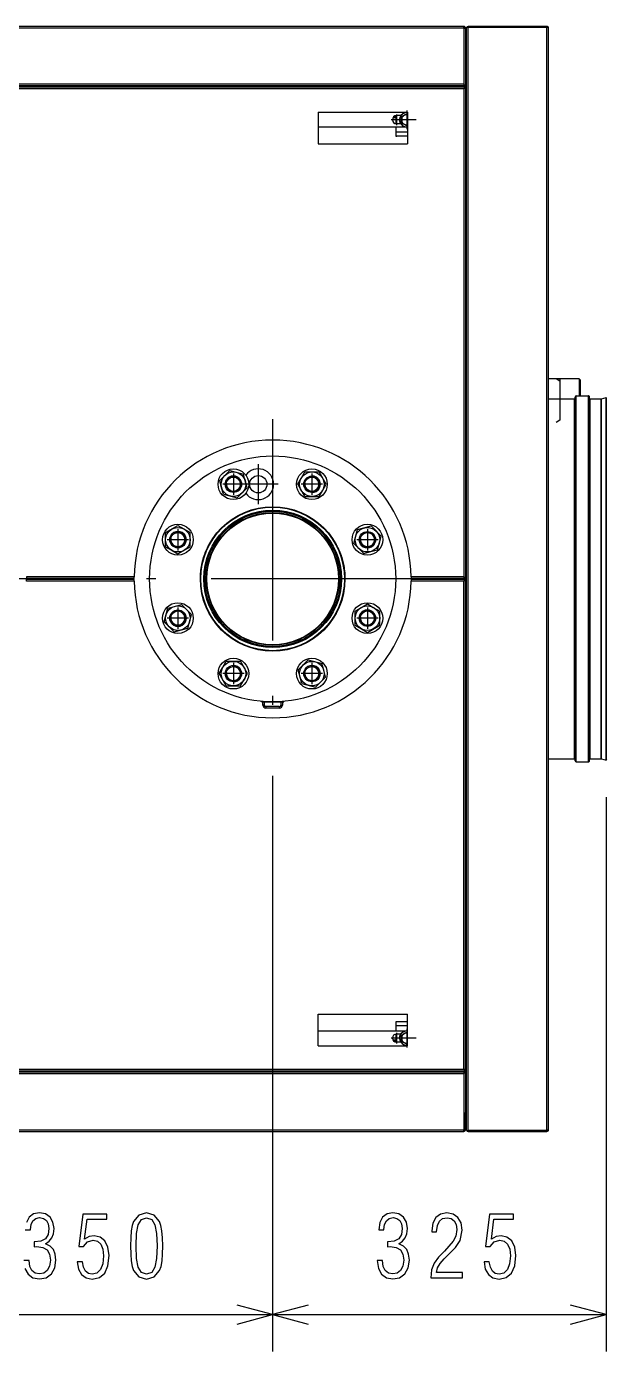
# Model space of a CAD drawing. Extents: x 0 to 420, y 0 to 297.
# Drawn here: x 252.8 to 284.2, y 72.5 to 144.3 of the extents above; entities that cross this region are included whole.
import ezdxf

# ---------------------------------------------------------------- set-up
doc = ezdxf.new("R2010")
doc.units = 0
doc.linetypes.add('DASHDOT', pattern=[18.5, 12, -3, 0.5, -3])
doc.layers.get('0').update_dxf_attribs({"linetype": 'CONTINUOUS'})

msp = doc.modelspace()

# ---------------------------------------------------------------- linework, layer by layer
at = {"color": 7}
for p, q in [((276.439941, 144.324677), (229.395508, 144.324677)), ((276.439941, 144.235779), (229.395508, 144.235779)), ((276.439941, 144.235779), (276.439941, 144.324677)), ((276.484406, 144.235779), (276.439941, 144.235779)), ((276.439941, 144.235779), (276.528839, 144.235779)), ((276.439941, 144.235779), (276.439941, 141.191345)), ((276.471863, 144.266708), (276.503784, 144.297638)), ((276.484406, 144.235779), (276.476013, 144.261719)), ((276.528839, 144.235779), (276.484406, 144.235779)), ((276.528839, 144.235779), (276.528839, 143.302444)), ((276.528839, 144.235779), (276.528839, 141.102448)), ((276.584412, 84.480225), (276.584412, 144.280228)), ((276.584412, 144.280228), (276.673279, 144.280228)), ((280.939941, 144.324677), (276.673279, 144.324677)), ((280.939941, 144.324677), (276.673279, 144.324677)), ((276.673279, 144.324677), (276.673279, 144.280228)), ((276.673279, 84.480225), (276.673279, 144.280228)), ((276.673279, 144.280228), (280.939941, 144.280228)), ((280.939941, 144.280228), (276.673279, 144.280228)), ((276.684296, 144.324677), (276.684387, 144.324677)), ((277.884399, 144.324677), (277.88446, 144.324631)), ((277.884399, 144.324677), (277.887085, 144.324631)), ((280.928833, 144.324677), (280.928955, 144.324677)), ((280.939941, 144.324677), (280.940002, 144.324631)), ((280.939941, 144.324677), (280.939941, 144.280228)), ((280.939941, 84.480225), (280.939941, 144.280228)), ((281.028839, 144.22467), (281.028809, 144.227219)), ((281.028839, 84.524673), (281.028839, 144.235779)), ((276.528839, 143.302109), (276.528839, 143.302444)), ((276.58432, 141.602448), (276.528778, 141.602448)), ((276.528839, 141.602448), (276.584412, 141.602448)), ((229.306625, 141.04689), (276.528839, 141.04689)), ((276.484406, 141.102448), (229.351074, 141.102448)), ((276.439941, 141.191345), (229.395508, 141.191345)), ((229.395508, 140.958008), (276.439941, 140.958008)), ((276.439941, 140.958008), (276.439941, 114.496895)), ((276.528839, 141.102448), (276.484406, 141.102448)), ((276.517548, 141.04689), (276.517548, 141.102448)), ((276.528839, 141.04689), (276.528839, 141.002441)), ((276.528839, 141.002441), (276.528839, 114.408005)), ((268.55661, 139.680222), (273.389954, 139.680222)), ((268.55661, 139.680222), (268.55661, 137.969116)), ((272.751007, 139.380219), (272.60199, 139.380219)), ((272.751007, 139.402451), (272.616455, 139.402451)), ((272.751068, 139.488373), (272.751068, 139.052841)), ((273.024994, 139.492828), (272.795319, 139.492828)), ((273.066803, 139.434616), (273.07309, 139.430984)), ((273.07309, 139.430984), (273.170593, 139.487274)), ((273.07309, 139.318405), (273.07309, 139.430984)), ((273.253387, 139.535065), (273.170593, 139.487274)), ((273.253387, 139.535065), (273.350891, 139.591354)), ((273.350891, 139.591354), (273.350891, 139.598633)), ((273.350891, 139.598633), (273.389954, 139.575714)), ((273.350891, 139.591354), (273.389954, 139.568802)), ((273.389954, 139.680222), (273.389954, 137.969116)), ((276.584412, 140.04689), (276.528839, 140.04689)), ((276.539948, 139.557999), (276.528839, 139.557999)), ((276.539948, 139.557999), (276.584412, 139.557999)), ((276.539948, 139.557999), (276.539948, 89.202446)), ((268.55661, 138.881714), (273.284912, 138.881714)), ((272.751068, 138.881714), (272.751068, 138.602448)), ((273.024994, 139.048386), (272.795319, 139.048386)), ((272.945526, 139.241669), (272.945526, 139.240997)), ((273.066803, 139.106598), (273.07309, 139.110229)), ((273.07309, 139.318405), (273.07309, 139.222809)), ((273.07309, 139.110229), (273.07309, 139.222809)), ((273.07309, 139.110229), (273.170593, 139.05394)), ((273.170593, 139.05394), (273.253387, 139.006134)), ((273.253387, 139.006134), (273.350891, 138.94986)), ((273.350891, 138.94986), (273.389954, 138.972412)), ((273.350891, 138.942581), (273.389954, 138.9655)), ((273.350891, 138.942581), (273.350891, 138.94986)), ((268.55661, 137.969116), (273.389954, 137.969116)), ((272.751068, 138.602448), (272.751068, 138.387283)), ((273.389954, 138.602448), (272.751068, 138.602448)), ((273.389954, 138.380219), (272.80661, 138.380219)), ((282.695526, 125.221527), (281.028778, 125.221527)), ((281.639954, 125.103752), (281.435974, 125.221527)), ((281.639954, 125.221527), (281.639954, 124.135834)), ((282.695526, 125.221527), (282.695526, 124.302452)), ((282.751068, 125.16597), (282.695526, 125.221527)), ((282.751068, 125.16597), (282.751068, 124.302444)), ((281.639954, 124.744072), (281.639954, 122.983749)), ((282.534393, 109.62326), (282.534393, 124.302452)), ((282.534393, 124.302452), (283.189941, 124.302452)), ((283.189941, 109.62326), (283.189941, 124.302452)), ((281.028839, 124.13578), (282.434387, 124.13578)), ((282.434387, 109.703163), (282.434387, 124.13578)), ((282.467743, 109.65522), (282.467743, 124.235779)), ((283.256622, 109.65522), (283.256622, 124.235779)), ((283.289948, 109.703163), (283.289948, 124.13578)), ((283.289948, 124.13578), (283.882172, 124.13578)), ((283.882172, 109.703163), (283.882172, 124.13578)), ((283.890808, 124.136917), (284.159119, 124.208809)), ((283.890808, 109.702621), (283.890808, 124.136917)), ((284.159119, 109.668152), (284.159119, 124.208809)), ((284.167725, 124.176613), (284.159119, 124.208809)), ((284.167725, 109.683586), (284.167725, 124.176613)), ((281.639954, 122.983749), (281.435974, 122.865974)), ((263.214813, 119.712128), (263.759155, 120.256462)), ((263.759155, 120.256462), (264.502716, 120.05722)), ((264.598267, 119.700638), (264.502716, 120.05722)), ((267.625214, 119.832596), (267.825531, 120.179558)), ((267.825531, 120.179558), (268.595306, 120.179558)), ((268.980225, 119.512894), (268.595306, 120.179558)), ((263.318512, 119.325142), (263.214813, 119.712128)), ((263.414063, 118.968559), (263.318512, 119.325142)), ((264.157623, 118.769318), (264.701965, 119.313652)), ((264.701965, 119.313652), (264.598267, 119.700638)), ((267.440613, 119.512894), (267.625214, 119.832596)), ((267.825531, 118.846222), (267.440613, 119.512894)), ((268.795624, 119.193184), (268.980225, 119.512894)), ((263.414063, 118.968559), (264.157623, 118.769318)), ((267.825531, 118.846222), (268.595306, 118.846222)), ((268.595306, 118.846222), (268.795624, 119.193184)), ((284.167725, 104.583839), (284.167725, 119.076866)), ((260.285065, 116.891144), (260.951752, 117.276047)), ((260.951752, 117.276047), (261.271454, 117.091461)), ((261.271454, 117.091461), (261.618408, 116.891144)), ((270.672729, 117.050575), (271.029327, 117.146126)), ((271.029327, 117.146126), (271.41629, 117.249817)), ((271.41629, 117.249817), (271.960632, 116.705482)), ((260.285065, 116.121346), (260.285065, 116.891144)), ((261.618408, 116.121346), (261.618408, 116.891144)), ((270.473511, 116.307007), (270.672729, 117.050575)), ((271.761383, 115.961914), (271.960632, 116.705482)), ((260.285065, 116.121346), (260.632019, 115.921028)), ((260.632019, 115.921028), (260.951752, 115.736443)), ((260.951752, 115.736443), (261.618408, 116.121346)), ((262.687866, 116.31356), (262.710114, 116.31356)), ((269.458679, 116.31356), (269.480896, 116.31356)), ((270.473511, 116.307007), (271.017822, 115.762672)), ((271.017822, 115.762672), (271.404816, 115.866364)), ((271.404816, 115.866364), (271.761383, 115.961914)), ((262.35199, 115.558006), (262.378113, 115.558006)), ((269.79068, 115.558006), (269.816772, 115.558006)), ((258.58493, 114.496895), (252.750427, 114.496895)), ((258.58493, 114.263557), (252.750427, 114.263557)), ((258.584412, 114.408005), (252.751068, 114.408005)), ((258.584412, 114.352448), (252.751068, 114.352448)), ((253.212173, 114.408005), (253.212173, 114.352448)), ((254.234406, 114.408005), (254.234406, 114.352448)), ((254.278839, 114.352448), (254.278839, 114.408005)), ((254.367737, 114.352448), (254.367737, 114.408005)), ((256.967743, 114.408005), (256.967743, 114.352448)), ((257.05661, 114.408005), (257.05661, 114.352448)), ((257.101074, 114.352448), (257.101074, 114.408005)), ((258.123291, 114.352448), (258.123291, 114.408005)), ((276.439941, 114.496895), (273.583862, 114.496895)), ((276.439941, 114.263557), (273.583862, 114.263557)), ((276.484406, 114.408005), (273.584412, 114.408005)), ((276.484406, 114.352448), (273.584412, 114.352448)), ((274.417725, 114.352448), (274.417725, 114.408005)), ((274.862183, 114.352448), (274.862183, 114.408005)), ((274.862183, 114.408005), (274.862183, 114.352448)), ((275.795502, 114.408005), (275.795502, 114.352448)), ((276.439941, 87.802444), (276.439941, 114.263557)), ((276.528839, 114.408005), (276.484406, 114.408005)), ((276.528839, 114.352448), (276.484406, 114.352448)), ((276.528839, 87.758003), (276.528839, 114.352448)), ((281.028809, 114.505447), (281.028839, 114.508003)), ((281.028839, 114.252449), (281.028809, 114.255005)), ((260.20816, 112.05497), (260.40741, 112.798538)), ((260.40741, 112.798538), (260.763977, 112.894089)), ((260.763977, 112.894089), (261.15097, 112.99778)), ((261.15097, 112.99778), (261.695313, 112.453445)), ((262.35202, 113.202446), (262.378143, 113.202446)), ((269.790619, 113.202446), (269.816742, 113.202446)), ((270.550385, 112.639107), (271.217072, 113.02401)), ((271.217072, 113.02401), (271.536774, 112.839424)), ((271.536774, 112.839424), (271.883728, 112.639107)), ((260.20816, 112.05497), (260.752502, 111.510635)), ((261.496063, 111.709877), (261.695313, 112.453445)), ((262.687866, 112.446892), (262.710114, 112.446892)), ((269.458649, 112.446892), (269.480957, 112.446892)), ((270.550385, 111.869308), (270.550385, 112.639107)), ((271.883728, 111.869308), (271.883728, 112.639107)), ((260.752502, 111.510635), (261.139496, 111.614326)), ((261.139496, 111.614326), (261.496063, 111.709877)), ((270.550385, 111.869308), (270.897369, 111.668991)), ((270.897369, 111.668991), (271.217072, 111.484406)), ((271.217072, 111.484406), (271.883728, 111.869308)), ((263.373169, 109.567268), (263.573486, 109.91423)), ((263.573486, 109.91423), (264.343292, 109.91423)), ((264.72818, 109.247559), (264.343292, 109.91423)), ((265.337189, 110.563797), (265.337189, 110.535492)), ((266.831635, 110.563797), (266.831635, 110.535492)), ((267.466858, 109.4468), (268.011169, 109.991135)), ((268.011169, 109.991135), (268.754761, 109.791893)), ((263.188568, 109.247559), (263.373169, 109.567268)), ((263.573486, 108.580894), (263.188568, 109.247559)), ((264.54361, 108.927856), (264.72818, 109.247559)), ((267.570557, 109.059814), (267.466858, 109.4468)), ((268.850311, 109.43531), (268.754761, 109.791893)), ((268.953979, 109.048325), (268.850311, 109.43531)), ((282.434387, 104.624672), (282.434387, 109.703163)), ((282.467743, 104.524673), (282.467743, 109.65522)), ((282.534393, 104.458), (282.534393, 109.62326)), ((283.189941, 104.458), (283.189941, 109.62326)), ((283.256622, 104.524673), (283.256622, 109.65522)), ((283.289948, 104.624672), (283.289948, 109.703163)), ((283.882172, 104.624672), (283.882172, 109.703163)), ((283.890808, 104.623535), (283.890808, 109.702621)), ((284.159119, 104.551643), (284.159119, 109.668152)), ((263.573486, 108.580894), (264.343292, 108.580894)), ((264.343292, 108.580894), (264.54361, 108.927856)), ((267.666077, 108.703232), (267.570557, 109.059814)), ((267.666077, 108.703232), (268.409668, 108.50399)), ((268.409668, 108.50399), (268.953979, 109.048325)), ((265.473297, 107.721565), (265.473297, 107.741608)), ((266.695526, 107.721565), (266.695526, 107.741608)), ((265.489197, 107.713562), (265.473297, 107.721565)), ((265.489197, 107.713562), (266.078583, 107.713562)), ((265.556244, 107.541336), (265.556244, 107.713562)), ((265.598053, 107.541336), (265.556244, 107.541336)), ((265.639587, 107.541336), (265.598053, 107.541336)), ((265.639587, 107.541336), (265.639587, 107.713562)), ((265.7229, 107.458008), (265.7229, 107.416336)), ((266.445129, 107.458008), (265.7229, 107.458008)), ((265.7229, 107.416336), (265.7229, 107.374672)), ((266.445129, 107.374672), (265.7229, 107.374672)), ((266.090179, 107.713562), (266.60675, 107.713562)), ((266.445129, 107.458008), (266.445129, 107.416336)), ((266.445129, 107.416336), (266.445129, 107.374672)), ((266.528473, 107.713562), (266.528473, 107.541336)), ((266.528473, 107.541336), (266.570007, 107.541336)), ((266.570007, 107.541336), (266.611816, 107.541336)), ((266.60675, 107.713562), (266.679626, 107.713562)), ((266.611816, 107.713562), (266.611816, 107.541336)), ((266.679626, 107.713562), (266.695526, 107.721565)), ((281.028839, 104.624672), (282.434387, 104.624672)), ((282.534393, 104.458), (283.189941, 104.458)), ((283.289948, 104.624672), (283.882172, 104.624672)), ((283.890808, 104.623535), (284.159119, 104.551643)), ((284.167725, 104.583839), (284.159119, 104.551643)), ((266.084412, 103.713562), (266.084412, 72.502457)), ((268.55661, 89.080231), (268.55661, 90.791336)), ((268.55661, 90.791336), (273.389954, 90.791336)), ((273.389954, 89.080231), (273.389954, 90.791336)), ((268.55661, 89.878738), (273.284912, 89.878738)), ((272.751068, 90.373169), (272.751068, 90.158005)), ((272.751068, 90.158005), (272.751068, 89.878738)), ((273.389954, 90.158005), (272.751068, 90.158005)), ((273.389954, 90.380226), (272.80661, 90.380226)), ((273.253387, 89.754311), (273.350891, 89.810593)), ((273.350891, 89.810593), (273.350891, 89.817871)), ((273.350891, 89.817871), (273.389954, 89.794952)), ((273.350891, 89.810593), (273.389954, 89.78804)), ((268.55661, 89.080231), (273.389954, 89.080231)), ((272.751007, 89.380226), (272.602081, 89.380226)), ((272.616394, 89.358002), (272.751007, 89.358002)), ((272.751068, 89.707619), (272.751068, 89.272079)), ((273.024994, 89.712067), (272.795319, 89.712067)), ((273.024994, 89.267624), (272.795319, 89.267624)), ((272.945526, 89.519455), (272.945526, 89.518776)), ((273.066803, 89.653862), (273.07309, 89.650223)), ((273.066803, 89.325836), (273.07309, 89.329468)), ((273.07309, 89.650223), (273.170593, 89.706505)), ((273.07309, 89.537651), (273.07309, 89.650223)), ((273.07309, 89.537651), (273.07309, 89.442039)), ((273.07309, 89.329468), (273.07309, 89.442039)), ((273.07309, 89.329468), (273.170593, 89.273186)), ((273.253387, 89.754311), (273.170593, 89.706505)), ((273.170593, 89.273186), (273.253387, 89.22538)), ((273.253387, 89.22538), (273.350891, 89.169098)), ((273.350891, 89.169098), (273.389954, 89.191658)), ((273.350891, 89.161819), (273.389954, 89.184746)), ((273.350891, 89.161819), (273.350891, 89.169098)), ((276.528839, 89.202446), (276.539948, 89.202446)), ((276.539948, 89.202446), (276.584412, 89.202446)), ((276.584412, 88.713562), (276.528839, 88.713562)), ((229.306625, 87.713562), (276.528839, 87.713562)), ((229.351074, 87.658005), (276.484406, 87.658005)), ((229.395508, 87.802444), (276.439941, 87.802444)), ((276.484314, 87.658005), (276.484406, 87.658005)), ((276.528839, 87.658005), (276.484406, 87.658005)), ((276.517548, 87.713562), (276.517548, 87.658005)), ((276.528839, 87.713562), (276.528839, 87.758003)), ((276.528839, 87.658005), (276.528839, 84.524673)), ((229.395508, 87.569115), (276.439941, 87.569115)), ((276.439941, 87.569115), (276.439941, 84.524673)), ((276.528839, 87.158005), (276.584412, 87.158005)), ((276.528839, 84.524673), (276.528839, 85.458008)), ((229.395508, 84.524673), (276.439941, 84.524673)), ((229.395508, 84.435783), (276.439941, 84.435783)), ((276.439941, 84.524673), (276.528839, 84.524673)), ((276.439941, 84.435783), (276.439941, 84.524673)), ((276.471863, 84.493744), (276.503784, 84.462814)), ((276.476105, 84.498947), (276.484406, 84.524673)), ((276.584412, 84.480225), (276.673279, 84.480225)), ((280.939941, 84.480225), (276.673279, 84.480225)), ((276.673279, 84.435783), (276.673279, 84.480225)), ((276.673279, 84.435783), (280.939941, 84.435783)), ((280.939941, 84.435783), (280.939941, 84.480225)), ((281.028809, 84.533226), (281.028839, 84.535782)), ((281.028839, 84.535484), (281.028839, 84.535782)), ((281.028839, 84.535202), (281.028839, 84.535782)), ((281.028839, 84.523582), (281.028839, 84.524673)), ((246.639954, 74.502457), (266.084412, 74.502457))]:
    msp.add_line(p, q, dxfattribs=at)
at = {"color": 7, "linetype": 'DASHDOT'}
for p, q in [((272.795319, 139.559494), (272.795319, 138.98172)), ((273.350891, 139.774734), (273.350891, 138.766479)), ((273.084229, 139.270599), (272.506439, 139.270599)), ((273.855011, 139.270599), (272.846741, 139.270599)), ((266.084412, 123.04689), (266.084412, 105.713562)), ((263.958374, 120.090668), (263.958374, 118.935112)), ((265.303375, 120.596222), (265.303375, 118.429558)), ((268.210419, 120.090668), (268.210419, 118.935112)), ((264.536163, 119.512894), (263.380615, 119.512894)), ((266.386719, 119.512894), (264.220032, 119.512894)), ((268.788208, 119.512894), (267.632629, 119.512894)), ((260.951752, 117.084023), (260.951752, 115.928467)), ((271.217072, 117.084023), (271.217072, 115.928467)), ((261.52951, 116.506248), (260.373962, 116.506248)), ((271.79483, 116.506248), (270.639282, 116.506248)), ((253.501068, 114.380226), (239.778839, 114.380226)), ((274.751068, 114.380226), (257.417725, 114.380226)), ((260.951752, 112.831985), (260.951752, 111.67643)), ((271.217072, 112.831985), (271.217072, 111.67643)), ((261.52951, 112.254204), (260.373962, 112.254204)), ((271.79483, 112.254204), (270.639282, 112.254204)), ((264.536163, 109.247559), (263.380615, 109.247559)), ((263.958374, 109.82534), (263.958374, 108.669785)), ((268.788208, 109.247559), (267.632629, 109.247559)), ((268.210419, 109.82534), (268.210419, 108.669785)), ((272.795319, 89.778732), (272.795319, 89.200958)), ((273.350891, 89.993973), (273.350891, 88.985718)), ((273.084229, 89.489845), (272.506439, 89.489845)), ((273.855011, 89.489845), (272.846741, 89.489845))]:
    msp.add_line(p, q, dxfattribs=at)
at = {"color": 8}
for p, q in [((266.084412, 103.713562), (266.084412, 72.502457)), ((284.159119, 102.551643), (284.159119, 72.502457)), ((266.084412, 74.502457), (284.159119, 74.502457))]:
    msp.add_line(p, q, dxfattribs=at)
at = {"color": 7}
for points in [[(276.439941, 144.280228), (276.448853, 144.278046), (276.460693, 144.268814), (276.475525, 144.249512), (276.484406, 144.235779)], [(281.028839, 144.235779), (281.027649, 144.240463), (281.021362, 144.247482), (281.005341, 144.256836), (280.975677, 144.268524), (280.939941, 144.280228)], [(276.439941, 141.191345), (276.464264, 141.158585), (276.477173, 141.135193), (276.483795, 141.111801), (276.484406, 141.102448)], [(276.484406, 141.102448), (276.479736, 141.103668), (276.472717, 141.10994), (276.463348, 141.125946), (276.45166, 141.155624), (276.439941, 141.191345)], [(276.466278, 141.155701), (276.453125, 141.171402), (276.439941, 141.191345)], [(276.439941, 141.191345), (276.482269, 141.163269), (276.505341, 141.144562), (276.518127, 141.130524), (276.526123, 141.116486), (276.528839, 141.102448)], [(276.439941, 140.958008), (276.468018, 141.000305), (276.486755, 141.023407), (276.500763, 141.036179), (276.514801, 141.044174), (276.528839, 141.04689)], [(276.528839, 141.002441), (276.527649, 140.997772), (276.521362, 140.990753), (276.505341, 140.9814), (276.475677, 140.969696), (276.439941, 140.958008)], [(276.439941, 140.958008), (276.472717, 140.982315), (276.496094, 140.995209), (276.519501, 141.001846), (276.528839, 141.002441)], [(276.475586, 140.984314), (276.4599, 140.971161), (276.439941, 140.958008)], [(262.167725, 114.380226), (262.168945, 114.47683), (262.172577, 114.57338), (262.178619, 114.6698), (262.187073, 114.766045), (262.197937, 114.862045), (262.211212, 114.957741), (262.226868, 115.053078), (262.244934, 115.147987), (262.26535, 115.242416), (262.288116, 115.336296), (262.313263, 115.429581), (262.340729, 115.522202), (262.370483, 115.614105), (262.402588, 115.705231), (262.43692, 115.795525), (262.473541, 115.884926), (262.51239, 115.973381), (262.553467, 116.060837), (262.59671, 116.147232), (262.64212, 116.232521), (262.689667, 116.316643), (262.739349, 116.399559), (262.791077, 116.481201), (262.844849, 116.561523), (262.900635, 116.640488), (262.958435, 116.718025), (263.018127, 116.794106), (263.079773, 116.868675), (263.14328, 116.941696), (263.208588, 117.013107), (263.275726, 117.08287), (263.344604, 117.150955), (263.415192, 117.217308), (263.487427, 117.281891), (263.56131, 117.344666), (263.636749, 117.405594), (263.713745, 117.464638), (263.792206, 117.521759)], [(268.376099, 117.522125), (268.453491, 117.465805), (268.52948, 117.407616), (268.603973, 117.347595), (268.67691, 117.285774), (268.748291, 117.222191), (268.818054, 117.156883), (268.886139, 117.089897), (268.952545, 117.021255), (269.017181, 116.951012), (269.080078, 116.879211), (269.141144, 116.805885), (269.200348, 116.731079), (269.25769, 116.654846), (269.31308, 116.577232), (269.366547, 116.498276), (269.417999, 116.418022), (269.467468, 116.336533), (269.514893, 116.253845), (269.560211, 116.170013), (269.603455, 116.085091), (269.644592, 115.99913), (269.683563, 115.912178), (269.720367, 115.824287), (269.755005, 115.735512), (269.787415, 115.645912), (269.817566, 115.555534), (269.84552, 115.464439), (269.871185, 115.372673), (269.894562, 115.280304), (269.915649, 115.187386), (269.934448, 115.093971), (269.950928, 115.000122), (269.965088, 114.905891), (269.976898, 114.811333), (269.986389, 114.716515), (269.99353, 114.62149), (269.998291, 114.526321), (270.000732, 114.431061)], [(252.750427, 114.496895), (252.750916, 114.413673), (252.751038, 114.408363), (252.751053, 114.408119), (252.751068, 114.408005)], [(252.750427, 114.263557), (252.750916, 114.346779), (252.751038, 114.352089), (252.751053, 114.352333), (252.751068, 114.352448)], [(262.167725, 114.380226), (262.168945, 114.283646), (262.172577, 114.187119), (262.178619, 114.090721), (262.187073, 113.994499), (262.197937, 113.898521), (262.211182, 113.802849), (262.226837, 113.707542), (262.244873, 113.612656), (262.265289, 113.51825), (262.288055, 113.424385), (262.313171, 113.331123), (262.340637, 113.238525), (262.370392, 113.146645), (262.402466, 113.055534), (262.436798, 112.965263), (262.473389, 112.875877), (262.512238, 112.787437), (262.553284, 112.700005), (262.596497, 112.613625), (262.641907, 112.528351), (262.689423, 112.444237), (262.739075, 112.361343), (262.790771, 112.279716), (262.844543, 112.199402), (262.900299, 112.120453), (262.958038, 112.042915), (263.017731, 111.966843), (263.079346, 111.892281), (263.142822, 111.819275), (263.208099, 111.747864), (263.275208, 111.678101), (263.344055, 111.610023), (263.414612, 111.543671), (263.486816, 111.479088), (263.560669, 111.416313), (263.636078, 111.355385), (263.713043, 111.296341), (263.791473, 111.239204)], [(268.376709, 111.238762), (268.454102, 111.295097), (268.53006, 111.353302), (268.604523, 111.41333), (268.67746, 111.475166), (268.74884, 111.538757), (268.818573, 111.60408), (268.886658, 111.671082), (268.953033, 111.739731), (269.01767, 111.809982), (269.080536, 111.881798), (269.141602, 111.955132), (269.200775, 112.029938), (269.258087, 112.106178), (269.313477, 112.183807), (269.366913, 112.262772), (269.418365, 112.343025), (269.467834, 112.424522), (269.515228, 112.50721), (269.560547, 112.591049), (269.60376, 112.675972), (269.644867, 112.76194), (269.683838, 112.8489), (269.720642, 112.93679), (269.755219, 113.025566), (269.787628, 113.115173), (269.81778, 113.205551), (269.845703, 113.296646), (269.871338, 113.388412), (269.894714, 113.480782), (269.915802, 113.5737), (269.93457, 113.667114), (269.95105, 113.760971), (269.965179, 113.855202), (269.97699, 113.949753), (269.98645, 114.044571), (269.993561, 114.139595), (269.998322, 114.234764), (270.000732, 114.330025)], [(276.439941, 114.496895), (276.482269, 114.468826), (276.505341, 114.450111), (276.518127, 114.436073), (276.526123, 114.422035), (276.528839, 114.408005)], [(276.439941, 114.496895), (276.464264, 114.464142), (276.477173, 114.44075), (276.483795, 114.417358), (276.484406, 114.408005)], [(276.466278, 114.461266), (276.453125, 114.476959), (276.439941, 114.496895)], [(276.484406, 114.408005), (276.479736, 114.409218), (276.472717, 114.415489), (276.463348, 114.431496), (276.45166, 114.461189), (276.439941, 114.496895)], [(276.439941, 114.263557), (276.464264, 114.29631), (276.477173, 114.319702), (276.483795, 114.343094), (276.484406, 114.352448)], [(276.439941, 114.263557), (276.482269, 114.291626), (276.505341, 114.310341), (276.518127, 114.324379), (276.526123, 114.338417), (276.528839, 114.352448)], [(276.484406, 114.352448), (276.479736, 114.351234), (276.472717, 114.344963), (276.463348, 114.328957), (276.45166, 114.299263), (276.439941, 114.263557)], [(276.466278, 114.299187), (276.453125, 114.283493), (276.439941, 114.263557)], [(276.475586, 87.776131), (276.4599, 87.789291), (276.439941, 87.802444)], [(276.528839, 87.758003), (276.527649, 87.76268), (276.521362, 87.769699), (276.505341, 87.779053), (276.475677, 87.790756), (276.439941, 87.802444)], [(276.439941, 87.802444), (276.472717, 87.778137), (276.496094, 87.765244), (276.519501, 87.758606), (276.528839, 87.758003)], [(276.439941, 87.802444), (276.468018, 87.760139), (276.486755, 87.737053), (276.500763, 87.724274), (276.514801, 87.716278), (276.528839, 87.713562)], [(276.439941, 87.569115), (276.454773, 87.613556), (276.466614, 87.641029), (276.472534, 87.650314), (276.478485, 87.656059), (276.484406, 87.658005)], [(276.439941, 87.569115), (276.482269, 87.597183), (276.505341, 87.615898), (276.518127, 87.629936), (276.526123, 87.643967), (276.528839, 87.658005)], [(276.439941, 87.569115), (276.464264, 87.601868), (276.477173, 87.625259), (276.483795, 87.648651), (276.484406, 87.658005)], [(276.439941, 87.569115), (276.458374, 87.596046), (276.466278, 87.604744)], [(276.484406, 84.524673), (276.468018, 84.500359), (276.456329, 84.487457), (276.44696, 84.481583), (276.439941, 84.480225)], [(281.028839, 84.524673), (281.027649, 84.519989), (281.021362, 84.51297), (281.005341, 84.503616), (280.975677, 84.49192), (280.939941, 84.480225)], [(252.686005, 79.100441), (252.96788, 79.100441), (252.96788, 79.114532), (253.000763, 79.391716), (253.099426, 79.593735), (253.254456, 79.715881), (253.461166, 79.762863), (253.667877, 79.720581), (253.827621, 79.603127), (253.92627, 79.415207), (253.963852, 79.166214), (253.91687, 78.842056), (253.77124, 78.616547), (253.526947, 78.485001), (253.174591, 78.442726), (253.155807, 78.442726), (253.155807, 78.184334), (253.301437, 78.189034), (253.630295, 78.142052), (253.860504, 78.005814), (253.99675, 77.775612), (254.043716, 77.446747), (253.99675, 77.131989), (253.874588, 76.897079), (253.686676, 76.75145), (253.451782, 76.704468), (253.221573, 76.75145), (253.043045, 76.887688), (252.930298, 77.117889), (252.888016, 77.427963), (252.60614, 77.427963)], [(252.667206, 77.005142), (252.836334, 76.690376), (253.099426, 76.502457), (253.447083, 76.436684), (253.818222, 76.502457), (254.100098, 76.704468), (254.278625, 77.028625), (254.344391, 77.456146), (254.306808, 77.770912), (254.203461, 78.024605), (254.029633, 78.212524), (253.78064, 78.34407), (253.977951, 78.475609), (254.123596, 78.658829), (254.212845, 78.88903), (254.245743, 79.166214), (254.184662, 79.518562), (254.024933, 79.786346), (253.77124, 79.960175), (253.451782, 80.021248), (253.137009, 79.960175), (252.897415, 79.781647), (252.742386, 79.490372)], [(264.152557, 73.984818), (266.084412, 74.502457), (264.152557, 75.020096)]]:
    msp.add_lwpolyline(points, dxfattribs=at)
for points in [[(255.500092, 77.366882), (255.565872, 76.96756), (255.730301, 76.671585), (255.979294, 76.497757), (256.308167, 76.431992), (256.702789, 76.511856), (256.989349, 76.756149), (257.163177, 77.150772), (257.224274, 77.705139), (257.163177, 78.156143), (256.998749, 78.4944), (256.740356, 78.705811), (256.416199, 78.780975), (256.148407, 78.733994), (255.899429, 78.597763), (256.035675, 79.678299), (257.092712, 79.678299), (257.092712, 79.950775), (255.796066, 79.950775), (255.584656, 78.193726), (255.828964, 78.193726), (256.045074, 78.447418), (256.355133, 78.536682), (256.590027, 78.480301), (256.768555, 78.315872), (256.886017, 78.048096), (256.928284, 77.686348), (256.881317, 77.258835), (256.759155, 76.948761), (256.566528, 76.756149), (256.308167, 76.695068), (256.10144, 76.732651), (255.946411, 76.859497), (255.838348, 77.070908), (255.781982, 77.366882)], [(258.389374, 78.226616), (258.394073, 77.780304), (258.422241, 77.413864), (258.469238, 77.117889), (258.549103, 76.901779), (258.840363, 76.549438), (259.258484, 76.431992), (259.671906, 76.549438), (259.963196, 76.901779), (260.038361, 77.117889), (260.090027, 77.413864), (260.118225, 77.780304), (260.127625, 78.226616), (260.118225, 78.663528), (260.085327, 79.034668), (260.033661, 79.325943), (259.963196, 79.546753), (259.671906, 79.894402), (259.258484, 80.016556), (258.840363, 79.894402), (258.549103, 79.546753), (258.469238, 79.325943), (258.422241, 79.034668), (258.394073, 78.663528)], [(258.690033, 78.221916), (258.713531, 78.89373), (258.802795, 79.372925), (258.976624, 79.6548), (259.258484, 79.753464), (259.535675, 79.6548), (259.709503, 79.372925), (259.794067, 78.89373), (259.822235, 78.221916), (259.794067, 77.54541), (259.709503, 77.066208), (259.535675, 76.784332), (259.258484, 76.690376), (258.976624, 76.784332), (258.802795, 77.066208), (258.713531, 77.54541)]]:
    msp.add_lwpolyline(points, close=True, dxfattribs=at)
at = {"color": 8}
for points in [[(271.749969, 77.427963), (271.811035, 77.005142), (271.980164, 76.690376), (272.243256, 76.502457), (272.590912, 76.436684), (272.962036, 76.502457), (273.243927, 76.704468), (273.422455, 77.028625), (273.48822, 77.456146), (273.450623, 77.770912), (273.34729, 78.024605), (273.173462, 78.212524), (272.924469, 78.34407), (273.121765, 78.475609), (273.267426, 78.658829), (273.356659, 78.88903), (273.389557, 79.166214), (273.328491, 79.518562), (273.168762, 79.786346), (272.91507, 79.960175), (272.595612, 80.021248), (272.280823, 79.960175), (272.041229, 79.781647), (271.8862, 79.490372), (271.829834, 79.100441), (272.111694, 79.100441), (272.111694, 79.114532), (272.144592, 79.391716), (272.243256, 79.593735), (272.398285, 79.715881), (272.60498, 79.762863), (272.811707, 79.720581), (272.971436, 79.603127), (273.070099, 79.415207), (273.107666, 79.166214), (273.060699, 78.842056), (272.91507, 78.616547), (272.670776, 78.485001), (272.31842, 78.442726), (272.299622, 78.442726), (272.299622, 78.184334), (272.445251, 78.189034), (272.774109, 78.142052), (273.004333, 78.005814), (273.140564, 77.775612), (273.187561, 77.446747), (273.140564, 77.131989), (273.018433, 76.897079), (272.830505, 76.75145), (272.595612, 76.704468), (272.365387, 76.75145), (272.18689, 76.887688), (272.074127, 77.117889), (272.03183, 77.427963)], [(274.648621, 76.502457), (276.363373, 76.502457), (276.363373, 76.789032), (274.963379, 76.789032), (275.010376, 77.033325), (275.151306, 77.272926), (275.372101, 77.531311), (275.663391, 77.817886), (275.987549, 78.13266), (276.245941, 78.517891), (276.354004, 79.086349), (276.292908, 79.47628), (276.123779, 79.767555), (275.855988, 79.950775), (275.513062, 80.016556), (275.174805, 79.950775), (274.921112, 79.758163), (274.756683, 79.452789), (274.700287, 79.048767), (274.700287, 78.997086), (274.968079, 78.997086), (275.005676, 79.325943), (275.113708, 79.565536), (275.292236, 79.706482), (275.541229, 79.753464), (275.752655, 79.706482), (275.917084, 79.579636), (276.025116, 79.377625), (276.062714, 79.109833), (276.011047, 78.762192), (275.870087, 78.475609), (275.400299, 77.949432), (275.071442, 77.611176), (274.831848, 77.291718), (274.695587, 76.929977)], [(277.537872, 77.366882), (277.603638, 76.96756), (277.768097, 76.671585), (278.01709, 76.497757), (278.345947, 76.431992), (278.74057, 76.511856), (279.02713, 76.756149), (279.200958, 77.150772), (279.262054, 77.705139), (279.200958, 78.156143), (279.03653, 78.4944), (278.778137, 78.705811), (278.453979, 78.780975), (278.186218, 78.733994), (277.937195, 78.597763), (278.073456, 79.678299), (279.130493, 79.678299), (279.130493, 79.950775), (277.833862, 79.950775), (277.622437, 78.193726), (277.86673, 78.193726), (278.082855, 78.447418), (278.392914, 78.536682), (278.627808, 78.480301), (278.806335, 78.315872), (278.923798, 78.048096), (278.966064, 77.686348), (278.919098, 77.258835), (278.796936, 76.948761), (278.604309, 76.756149), (278.345947, 76.695068), (278.139221, 76.732651), (277.984192, 76.859497), (277.876129, 77.070908), (277.819763, 77.366882)]]:
    msp.add_lwpolyline(points, close=True, dxfattribs=at)
for points in [[(268.016266, 75.020096), (266.084412, 74.502457), (268.016266, 73.984818)], [(282.227264, 73.984818), (284.159119, 74.502457), (282.227264, 75.020096)]]:
    msp.add_lwpolyline(points, dxfattribs=at)
at = {"color": 7}
for centre, radius in [((266.084412, 114.380226), 6.666667), ((263.958374, 119.512894), 0.833333), ((263.958374, 119.512894), 0.665004), ((263.958374, 119.512894), 0.444444), ((265.303375, 119.512894), 0.472222), ((268.210419, 119.512894), 0.833333), ((268.210419, 119.512894), 0.665004), ((268.210419, 119.512894), 0.444444), ((263.958374, 119.512894), 0.388889), ((268.210419, 119.512894), 0.388889), ((266.084412, 114.380226), 3.916667), ((266.084412, 114.380226), 3.888889), ((266.084412, 114.380226), 3.725138), ((266.084412, 114.380226), 3.669922), ((266.084412, 114.380226), 3.594825), ((266.084412, 114.380226), 3.567217), ((260.951752, 116.506248), 0.833333), ((260.951752, 116.506248), 0.665004), ((271.217072, 116.506248), 0.833333), ((271.217072, 116.506248), 0.665004), ((260.951752, 116.506248), 0.444444), ((260.951752, 116.506248), 0.388889), ((271.217072, 116.506248), 0.444444), ((271.217072, 116.506248), 0.388889), ((260.951752, 112.254204), 0.833333), ((260.951752, 112.254204), 0.665004), ((271.217072, 112.254204), 0.833333), ((271.217072, 112.254204), 0.665004), ((260.951752, 112.254204), 0.444444), ((260.951752, 112.254204), 0.388889), ((271.217072, 112.254204), 0.444444), ((271.217072, 112.254204), 0.388889), ((263.958374, 109.247559), 0.833333), ((263.958374, 109.247559), 0.665004), ((268.210419, 109.247559), 0.833333), ((268.210419, 109.247559), 0.665004), ((263.958374, 109.247559), 0.444444), ((263.958374, 109.247559), 0.388889), ((268.210419, 109.247559), 0.444444), ((268.210419, 109.247559), 0.388889)]:
    msp.add_circle(centre, radius, dxfattribs=at)
for centre, radius, start, end in [((276.439941, 144.235779), 0.088889, 0, 90.000003), ((276.439941, 144.235779), 0.044444, 0, 90.000003), ((276.673279, 144.235779), 0.088889, 89.999996, 150.028261), ((276.673279, 144.235779), 0.088889, 90.000003, 150.005257), ((280.939941, 144.235779), 0.088889, 359.999999, 90.000003), ((280.939941, 144.235779), 0.044444, 54.073839, 90.000003), ((272.795319, 139.270599), 0.222222, 90.000003, 269.999997), ((273.350891, 139.270599), 0.394444, 84.314949, 241.352115), ((273.350891, 139.270599), 0.387789, 84.217032, 275.782968), ((255.231277, 139.27063), 17.836254, 359.473053, 0.526788), ((264.291107, 154.962646), 17.83624, 299.473056, 300.526784), ((273.350891, 139.270599), 0.281861, 129.764742, 170.235252), ((273.350891, 139.270599), 0.281861, 82.031501, 110.235251), ((273.209412, 139.241333), 0.263889, 160.277356, 223.099213), ((262.687683, 120.769218), 21.070955, 60.025547, 60.489719), ((273.350891, 139.270599), 0.281861, 189.764748, 230.235258), ((273.350891, 139.270599), 0.394444, 241.352115, 275.685051), ((261.947754, 119.565605), 22.483291, 59.523671, 59.924596), ((273.350891, 139.270599), 0.281861, 249.764749, 277.968499), ((272.80661, 138.602448), 0.222222, 255.522489, 269.999997), ((282.534393, 124.235779), 0.066667, 90.000003, 179.999995), ((283.189941, 124.235779), 0.066667, 360, 90.000003), ((282.434387, 124.169113), 0.033333, 269.999997, 360), ((283.289948, 124.169113), 0.033333, 179.999995, 269.999997), ((283.882172, 124.169113), 0.033333, 269.999963, 285.000035), ((266.084412, 114.408005), 7.5, 0.679077, 179.32092), ((263.958374, 119.512894), 0.444444, 314.999999, 135), ((265.303375, 119.512894), 0.833333, 216.196582, 143.803445), ((268.210419, 119.512894), 0.444444, 269.999997, 90.000003), ((263.958374, 119.512894), 0.384306, 169.999993, 100.000014), ((268.210419, 119.512894), 0.384306, 169.999993, 100.000014), ((260.951752, 116.506248), 0.444444, 0, 180.000005), ((260.951752, 116.506248), 0.384306, 169.999993, 100.000014), ((271.217072, 116.506248), 0.384306, 169.999993, 100.000014), ((271.217072, 116.506248), 0.444444, 225, 45.000001), ((250.335068, 114.492714), 8.249808, 359.411664, 0.02902), ((250.335068, 114.267738), 8.249808, 359.97098, 0.588336), ((266.084412, 114.352448), 7.5, 180.67908, 359.320923), ((266.142944, 114.380226), 3.975207, 179.312915, 180.695759), ((281.83374, 114.492714), 8.24981, 179.970977, 180.588334), ((281.83374, 114.267738), 8.24981, 179.411666, 180.029023), ((260.951752, 112.254204), 0.384306, 169.999993, 100.000014), ((260.951752, 112.254204), 0.444444, 225, 45.000001), ((271.217072, 112.254204), 0.444444, 0, 180.000005), ((271.217072, 112.254204), 0.384306, 169.999993, 100.000014), ((263.958374, 109.247559), 0.384306, 169.999993, 100.000014), ((263.958374, 109.247559), 0.444444, 269.999997, 90.000003), ((268.210419, 109.247559), 0.384306, 169.999993, 100.000014), ((268.210419, 109.247559), 0.444444, 314.999999, 135), ((265.7229, 107.541336), 0.166665, 179.999062, 270.000653), ((265.7229, 107.541336), 0.083332, 179.998762, 270.000701), ((266.445129, 107.541336), 0.166665, 269.999349, 0.000941), ((266.445129, 107.541336), 0.083332, 269.999301, 0.00124), ((282.434387, 104.591339), 0.033333, 0, 90.000003), ((282.534393, 104.524673), 0.066667, 180.000005, 269.999997), ((283.189941, 104.524673), 0.066667, 269.999997, 0), ((283.289948, 104.591339), 0.033333, 90.000003, 180.000005), ((283.882172, 104.591339), 0.033333, 74.999965, 90.000037), ((272.80661, 90.158005), 0.222222, 90.000003, 104.477511), ((273.350891, 89.489845), 0.394444, 84.314949, 241.352115), ((273.350891, 89.489845), 0.387789, 84.217032, 275.782968), ((264.291107, 105.181885), 17.83624, 299.473056, 300.526784), ((272.795319, 89.489845), 0.222222, 90.000003, 269.999997), ((273.209412, 89.519119), 0.263889, 136.900678, 199.722617), ((255.231277, 89.489868), 17.836254, 359.473053, 0.526788), ((262.687683, 70.988457), 21.070955, 60.025547, 60.489719), ((273.350891, 89.489845), 0.281861, 129.764742, 170.235252), ((273.350891, 89.489845), 0.281861, 189.764748, 230.235258), ((273.350891, 89.489845), 0.394444, 241.352115, 275.685051), ((261.947754, 69.784836), 22.483291, 59.523671, 59.924596), ((273.350891, 89.489845), 0.281861, 82.031501, 110.235251), ((273.350891, 89.489845), 0.281861, 249.764749, 277.968499), ((276.439941, 84.524673), 0.088889, 269.999997, 0), ((276.439941, 84.524673), 0.044444, 269.999997, 0), ((276.673279, 84.524673), 0.088889, 209.972013, 269.999997), ((280.939941, 84.524673), 0.088889, 269.999997, 0), ((280.939941, 84.524673), 0.044444, 269.999997, 305.958269)]:
    msp.add_arc(centre, radius, start, end, dxfattribs=at)

doc.saveas('drawing.dxf')
